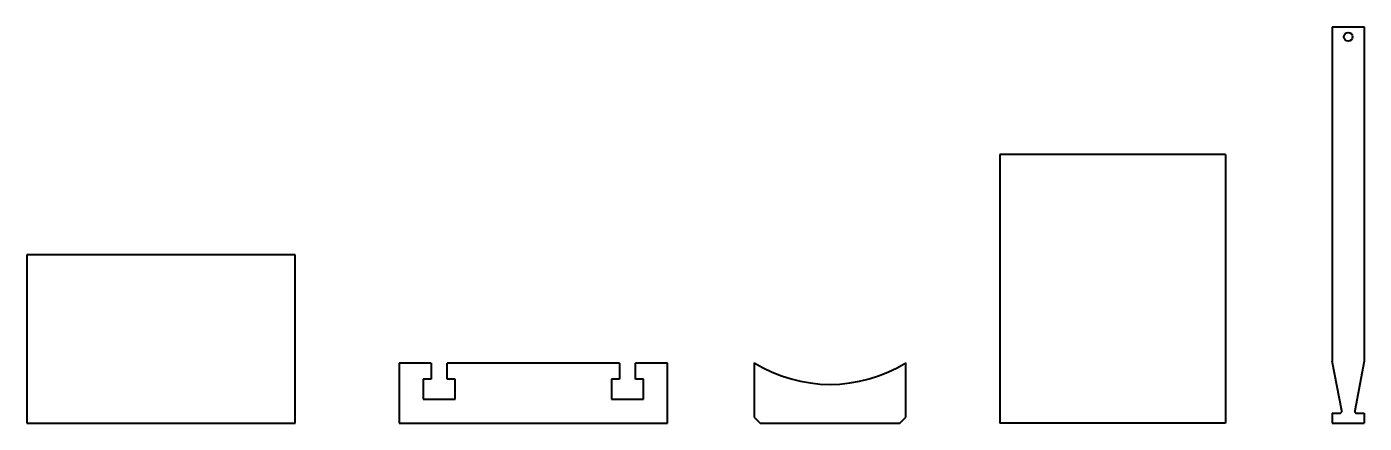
# Model space of a CAD drawing. Header units: millimetres. Extents: x 0 to 3340, y 0 to 989.
import ezdxf

# ---------------------------------------------------------------- set-up
doc = ezdxf.new("R2010")
doc.units = ezdxf.units.MM
doc.linetypes.add('K5LT_BASIC', pattern=[0])

msp = doc.modelspace()

# ---------------------------------------------------------------- linework, layer by layer
at = {"color": 7, "linetype": 'K5LT_BASIC', "lineweight": 40, "true_color": 0xffffff}
for p, q in [((3260, 988.9), (3260, 943.5)), ((3260, 988.9), (3340, 988.9)), ((3340, 988.9), (3340, 943.5)), ((3260, 943.5), (3260, 926)), ((3340, 943.5), (3340, 926)), ((3260, 926), (3260, 401.9)), ((3340, 926), (3340, 401.9)), ((2993.9, 670), (2430, 670)), ((2430, 670), (2430, 0)), ((2993.9, 670), (2993.9, 0)), ((670, 420), (0, 420)), ((0, 420), (0, 0)), ((670, 0), (670, 420)), ((3260, 401.9), (3260, 391.9)), ((3340, 401.9), (3340, 391.9)), ((3260, 391.9), (3260, 155)), ((3340, 391.9), (3340, 155)), ((1010, 150), (930, 150)), ((930, 150), (930, 0)), ((1010, 150), (1010, 110)), ((1480, 150), (1050, 150)), ((1050, 110), (1050, 150)), ((1480, 150), (1480, 110)), ((1600, 150), (1520, 150)), ((1520, 110), (1520, 150)), ((1600, 0), (1600, 150)), ((1816.6, 150.4), (1816.6, 15)), ((2195.6, 15), (2195.6, 150.4)), ((3283.9, 30.9), (3260, 155)), ((3340, 155), (3316.1, 30.9)), ((990, 110), (990, 60)), ((1010, 110), (990, 110)), ((1070, 110), (1050, 110)), ((1070, 60), (1070, 110)), ((1460, 110), (1460, 60)), ((1480, 110), (1460, 110)), ((1540, 110), (1520, 110)), ((1540, 60), (1540, 110)), ((990, 60), (1070, 60)), ((1460, 60), (1540, 60)), ((0, 0), (670, 0)), ((930, 0), (1600, 0)), ((1816.6, 15), (1831.6, 0)), ((1831.6, 0), (2180.6, 0)), ((2180.6, 0), (2195.6, 15)), ((2993.9, 0), (2430, 0)), ((3260, 25), (3260, 0)), ((3260, 25), (3278.9, 25)), ((3260, 0), (3340, 0)), ((3321.1, 25), (3340, 25)), ((3340, 25), (3340, 0))]:
    msp.add_line(p, q, dxfattribs=at)
msp.add_circle((3300, 963.9), 11, dxfattribs=at)
for centre, radius, start, end in [((2006.1, 460), 363, 238.5309, 301.4691), ((3278.9, 30), 5, 270, 10.8855), ((3321.1, 30), 5, 169.1145, 270)]:
    msp.add_arc(centre, radius, start, end, dxfattribs=at)

doc.saveas('drawing.dxf')
